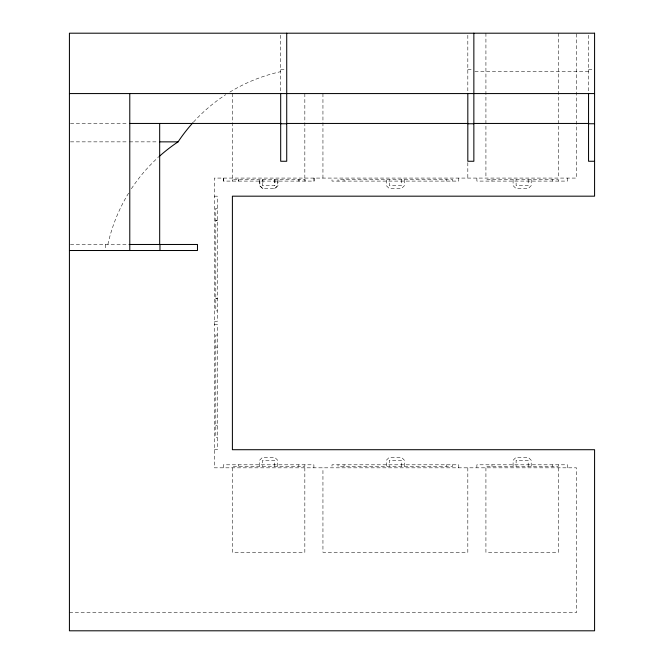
<?xml version="1.0" encoding="UTF-8"?>
<svg xmlns="http://www.w3.org/2000/svg" width="664" height="664" viewBox="0 0 664 664"><rect width="100%" height="100%" fill="white"/><g stroke="black" fill="none" stroke-linecap="round" stroke-linejoin="round"><path stroke-width="0.5" stroke-dasharray="3.32 2.49" d="M274.655 188.634L277.676 185.621L277.676 179.579M280.689 69.421L285.719 69.421M467.821 69.421L471.838 69.421M588.545 69.421L593.574 69.421M474.884 71.662L588.545 71.662M70.45 123.454L128.55 123.454M70.45 141.855L128.401 141.855M129.438 141.855L158.414 141.855M214.289 196.179L217.311 196.179L217.311 321.434L214.289 321.434M217.311 208.255L215.8 208.255L215.8 310.877L217.311 310.877M215.8 220.323L217.311 220.323M215.8 220.506L217.311 220.506M70.434 244.476L129.779 244.476M215.8 298.617L217.311 298.617M215.8 298.8L217.311 298.8M214.289 324.455L217.311 324.455L217.311 449.711L214.289 449.711M217.311 335.021L215.8 335.021L215.8 437.634L217.311 437.634M215.8 347.089L217.311 347.089M215.8 425.566L217.311 425.566M69.421 612.689L576.476 612.689L576.476 467.821L214.289 467.821L214.289 178.077L576.476 178.077L576.476 33.2M262.902 188.634L259.881 185.621L259.881 179.579M588.545 35.225L588.545 92.545M567.421 178.077L567.421 181.089L476.876 181.089L476.876 178.077M567.421 467.821L567.421 464.8L476.876 464.8L476.876 467.821M558.366 33.2L558.366 178.077M558.366 181.089L558.366 179.579L485.923 179.579L485.923 181.089M558.366 464.8L558.366 466.311L485.923 466.311L485.923 464.8M558.366 467.821L558.366 552.323L485.923 552.323L485.923 467.821M552.323 179.579L552.323 181.089M552.323 464.8L552.323 466.311M531.2 179.579L531.2 185.621L528.179 188.634L516.111 188.634L513.089 185.621L513.089 179.579M531.2 466.311L531.2 460.276L528.179 457.255L516.111 457.255L513.089 460.276L513.089 466.311M528.179 179.579L528.179 185.621L516.111 185.621L516.111 179.579M528.179 466.311L528.179 460.276L516.111 460.276L516.111 466.311M491.966 179.579L491.966 181.089M491.966 464.8L491.966 466.311M485.923 33.2L485.923 178.077M467.821 35.25L467.821 92.545M467.821 162.614L467.821 178.077M467.821 467.821L467.821 552.323L322.945 552.323L322.945 467.821M458.766 178.077L458.766 181.089L332 181.089L332 178.077M458.766 467.821L458.766 464.8L332 464.8L332 467.821M452.724 181.089L452.724 179.579L338.034 179.579L338.034 181.089M452.724 464.8L452.724 466.311L338.034 466.311L338.034 464.8M446.689 179.579L446.689 181.089M446.689 464.8L446.689 466.311M404.434 179.579L404.434 185.621L401.421 188.634L389.345 188.634L386.323 185.621L386.323 179.579M404.434 466.311L404.434 460.276L401.421 457.255L389.345 457.255L386.323 460.276L386.323 466.311M401.421 179.579L401.421 185.621L389.345 185.621L389.345 179.579M401.421 466.311L401.421 460.276L389.345 460.276L389.345 466.311M344.077 179.579L344.077 181.089M344.077 464.8L344.077 466.311M322.945 93.566L322.945 178.077M314.213 178.077L314.213 181.089L223.345 181.089L223.345 178.077M313.889 178.077L313.889 181.089M313.889 467.821L313.889 464.8L223.345 464.8L223.345 467.821M305.158 181.089L305.158 179.579L232.4 179.579L232.4 181.089M304.834 93.566L304.834 178.077M304.834 179.579L304.834 181.089M304.834 464.8L304.834 466.311L232.4 466.311L232.4 464.8M304.834 467.821L304.834 552.323L232.4 552.323L232.4 467.821M299.115 179.579L299.115 181.089M298.8 179.579L298.8 181.089M298.8 464.8L298.8 466.311M280.689 35.225L280.689 92.545M277.992 179.579L277.992 185.621L274.971 188.634L262.579 188.634L259.566 185.621L259.566 179.579M277.676 466.311L277.676 460.276L274.655 457.255L262.579 457.255L259.566 460.276L259.566 466.311M274.971 179.579L274.971 185.621L262.579 185.621L262.579 179.579M274.655 179.579L274.655 185.621M274.655 466.311L274.655 460.276L262.579 460.276L262.579 466.311M262.902 179.579L262.902 185.621M238.758 179.579L238.758 181.089M238.434 179.579L238.434 181.089M238.434 464.8L238.434 466.311M232.715 179.579L232.715 181.089M232.4 93.566L232.4 178.077M223.668 178.077L223.668 181.089M105.634 244.476L105.634 248.494M193.506 122.085A166.083 166.083 0 0 1 225.777 94.653M229.86 92.08A166.083 166.083 0 0 1 280.689 71.662M107.883 244.476A166.083 166.083 0 0 1 128.799 192.826M131.397 188.75A166.083 166.083 0 0 1 158.306 157.285"/><path stroke-width="1" d="M69.421 93.566L594.579 93.566M129.588 123.454L280.689 123.454M286.724 123.454L467.821 123.454M473.855 123.454L588.545 123.454M280.689 123.745L286.724 123.745M467.821 123.745L473.855 123.745M588.545 123.745L594.579 123.745M159.443 141.855L178.077 141.855A166.083 166.083 0 0 1 192.859 122.807M594.579 161.261L588.545 161.261L588.545 93.375M129.588 244.476L197.482 244.476L197.482 250.511L69.421 250.511M473.855 33.2L473.855 161.261L467.821 161.261L467.821 93.375M286.724 33.2L286.724 161.261L280.689 161.261L280.689 93.375M159.966 244.476L159.966 250.511M159.675 123.454L159.675 244.476M129.779 93.566L129.779 250.511M159.02 156.638A166.083 166.083 0 0 1 178.077 141.855M594.579 33.2L69.421 33.2L69.421 630.8L594.579 630.8L594.579 449.711L232.4 449.711L232.4 196.179L594.579 196.179L594.579 33.2"/></g></svg>
